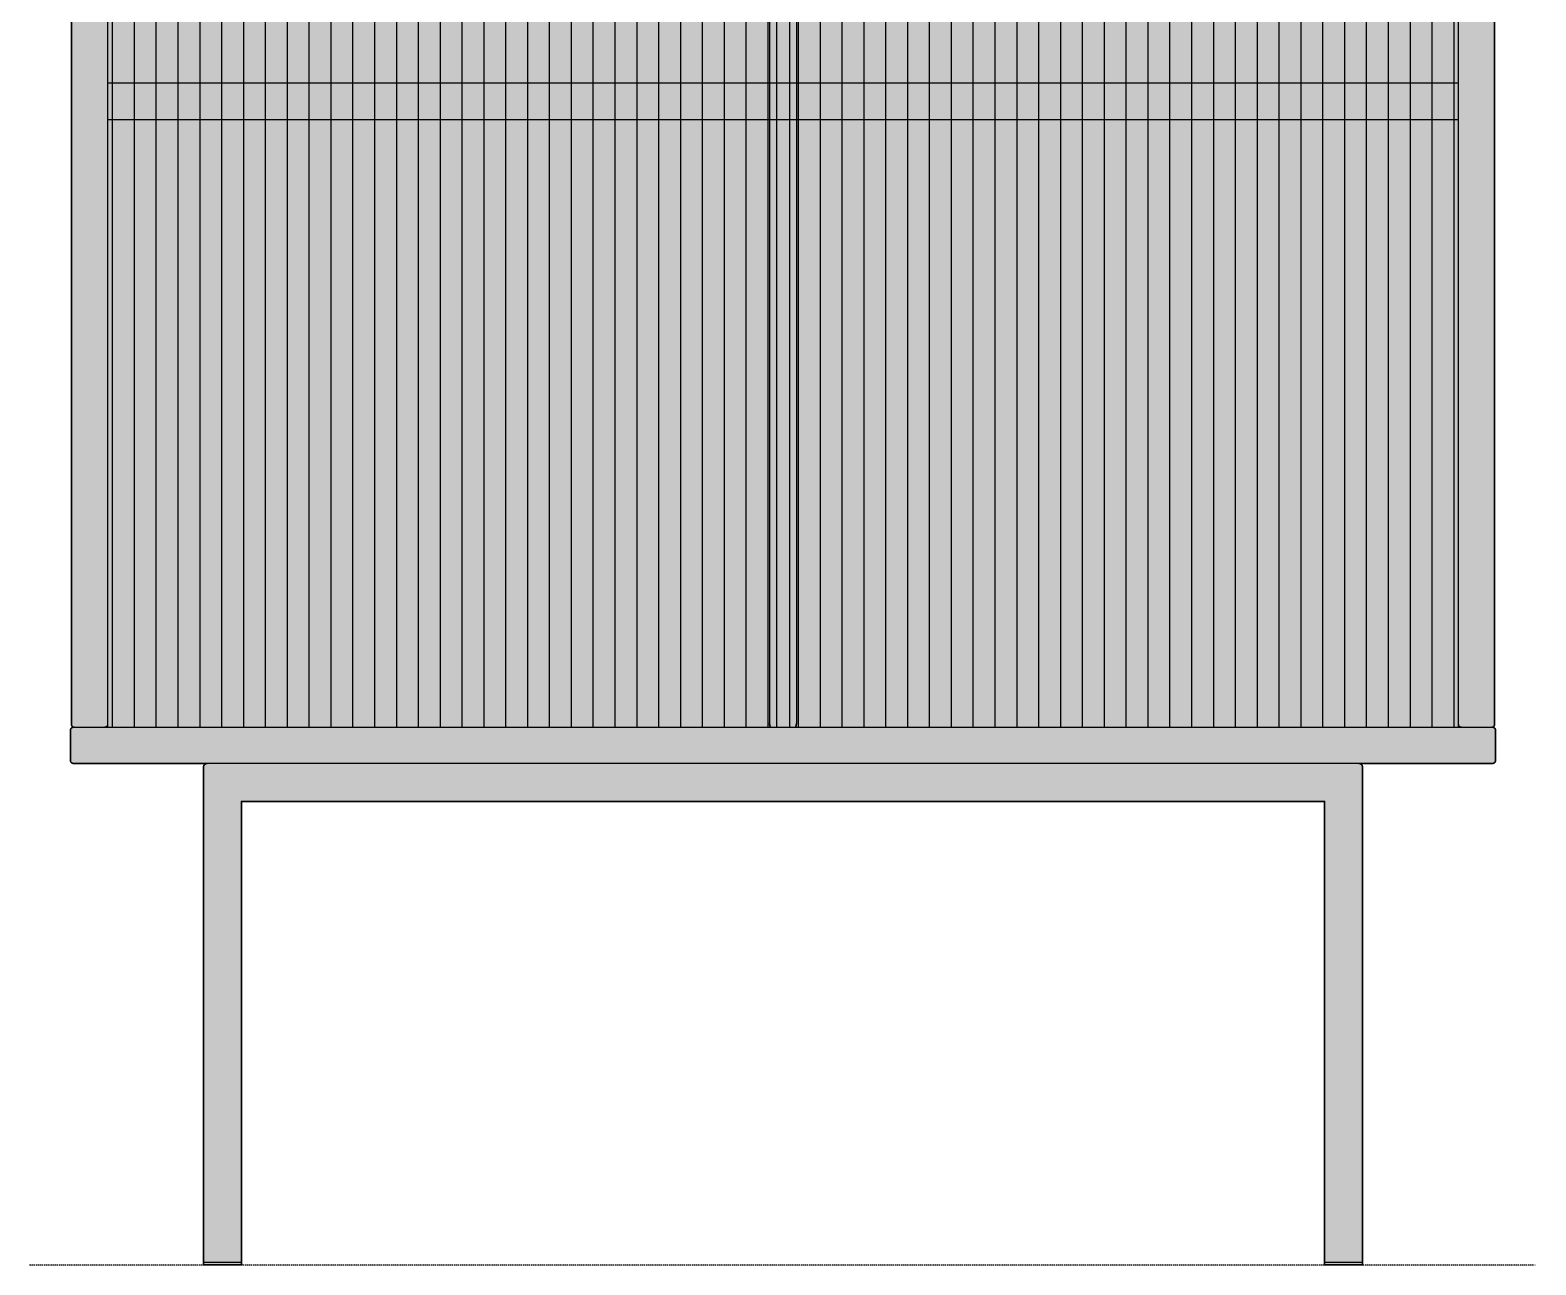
# Model space of a CAD drawing. Header units: millimetres. Extents: x 0 to 1528, y -726 to 1300.
# Drawn here: x 0 to 792, y 0 to 650 of the extents above; entities that cross this region are included whole.
import ezdxf

# ---------------------------------------------------------------- set-up
doc = ezdxf.new("R2010")
doc.units = ezdxf.units.MM
doc.linetypes.add('Dots', pattern=[1, 0, -1])
doc.layers.add('Blocks', color=7, linetype='Continuous')
doc.layers.add('Blocks$Fill', color=7, linetype='Continuous', true_color=0xffffff)
for name, color, linetype, lineweight, true_color in [('Blocks$Inner', 7, 'Continuous', 25, 0x007f00), ('Blocks$Outline', 7, 'Continuous', 35, 0xff3f3f), ('Groud', 7, 'Dots', 25, 0x243775)]:
    doc.layers.add(name, color=color, linetype=linetype, lineweight=lineweight, true_color=true_color)

# ---------------------------------------------------------------- blocks, each defined once
blk = doc.blocks.new('Colour Floor Cabinet Tall Front')
at = {"layer": 'Blocks$Fill'}
blk.add_hatch(color=256, dxfattribs=at).paths.add_polyline_path([(769.29, 1281), (769.79, 1281), (769.84, 1281), (769.89, 1281.01), (769.94, 1281.01), (769.99, 1281.02), (770.04, 1281.03), (770.09, 1281.04), (770.14, 1281.06), (770.19, 1281.07), (770.24, 1281.09), (770.29, 1281.1), (770.33, 1281.12), (770.38, 1281.15), (770.43, 1281.17), (770.47, 1281.19), (770.52, 1281.22), (770.56, 1281.25), (770.6, 1281.27), (770.64, 1281.3), (770.68, 1281.34), (770.72, 1281.37), (770.76, 1281.4), (770.8, 1281.44), (770.83, 1281.48), (770.87, 1281.51), (770.9, 1281.55), (770.93, 1281.59), (770.96, 1281.63), (770.99, 1281.68), (771.02, 1281.72), (771.04, 1281.76), (771.07, 1281.81), (771.09, 1281.86), (771.11, 1281.9), (771.13, 1281.95), (771.15, 1282), (771.17, 1282.05), (771.18, 1282.1), (771.19, 1282.14), (771.21, 1282.19), (771.22, 1282.25), (771.22, 1282.3), (771.23, 1282.35), (771.23, 1282.4), (771.24, 1282.45), (771.24, 1282.5), (771.24, 1298.55), (771.23, 1298.6), (771.23, 1298.65), (771.22, 1298.7), (771.22, 1298.75), (771.21, 1298.81), (771.19, 1298.86), (771.18, 1298.9), (771.17, 1298.95), (771.15, 1299), (771.13, 1299.05), (771.11, 1299.1), (771.09, 1299.14), (771.07, 1299.19), (771.04, 1299.24), (771.02, 1299.28), (770.99, 1299.32), (770.96, 1299.37), (770.93, 1299.41), (770.9, 1299.45), (770.87, 1299.49), (770.83, 1299.52), (770.8, 1299.56), (770.76, 1299.6), (770.72, 1299.63), (770.68, 1299.66), (770.64, 1299.7), (770.6, 1299.73), (770.56, 1299.75), (770.52, 1299.78), (770.47, 1299.81), (770.43, 1299.83), (770.38, 1299.85), (770.33, 1299.88), (770.29, 1299.9), (770.24, 1299.91), (770.19, 1299.93), (770.14, 1299.94), (770.09, 1299.96), (770.04, 1299.97), (769.99, 1299.98), (769.94, 1299.99), (769.89, 1299.99), (769.84, 1300), (769.79, 1300), (769.74, 1300), (22.69, 1300), (22.63, 1300), (22.58, 1299.99), (22.53, 1299.99), (22.48, 1299.98), (22.43, 1299.97), (22.38, 1299.96), (22.33, 1299.94), (22.28, 1299.93), (22.23, 1299.91), (22.19, 1299.9), (22.14, 1299.88), (22.09, 1299.85), (22.05, 1299.83), (22, 1299.81), (21.96, 1299.78), (21.91, 1299.75), (21.87, 1299.73), (21.83, 1299.7), (21.79, 1299.66), (21.75, 1299.63), (21.71, 1299.6), (21.68, 1299.56), (21.64, 1299.52), (21.61, 1299.49), (21.57, 1299.45), (21.54, 1299.41), (21.51, 1299.37), (21.48, 1299.32), (21.46, 1299.28), (21.43, 1299.24), (21.41, 1299.19), (21.38, 1299.14), (21.36, 1299.1), (21.34, 1299.05), (21.32, 1299), (21.31, 1298.95), (21.29, 1298.9), (21.28, 1298.86), (21.27, 1298.81), (21.26, 1298.75), (21.25, 1298.7), (21.24, 1298.65), (21.24, 1298.6), (21.24, 1298.55), (21.24, 1298.5), (21.24, 1282.45), (21.24, 1282.35), (21.25, 1282.3), (21.26, 1282.25), (21.27, 1282.19), (21.28, 1282.14), (21.29, 1282.1), (21.31, 1282.05), (21.32, 1282), (21.34, 1281.95), (21.36, 1281.9), (21.38, 1281.86), (21.41, 1281.81), (21.43, 1281.76), (21.46, 1281.72), (21.48, 1281.68), (21.51, 1281.63), (21.54, 1281.59), (21.57, 1281.55), (21.61, 1281.51), (21.64, 1281.48), (21.68, 1281.44), (21.71, 1281.4), (21.75, 1281.37), (21.79, 1281.34), (21.83, 1281.3), (21.87, 1281.27), (21.91, 1281.25), (21.96, 1281.22), (22, 1281.19), (22.05, 1281.17), (22.09, 1281.15), (22.14, 1281.12), (22.19, 1281.1), (22.23, 1281.09), (22.28, 1281.07), (22.33, 1281.06), (22.38, 1281.04), (22.43, 1281.03), (22.48, 1281.02), (22.53, 1281.01), (22.58, 1281.01), (22.63, 1281), (22.69, 1281), (22.74, 1281), (23.19, 1281), (23.08, 1280.99), (23.03, 1280.99), (22.98, 1280.98), (22.93, 1280.97), (22.88, 1280.96), (22.83, 1280.94), (22.78, 1280.93), (22.73, 1280.91), (22.69, 1280.9), (22.64, 1280.88), (22.59, 1280.85), (22.55, 1280.83), (22.5, 1280.81), (22.46, 1280.78), (22.41, 1280.75), (22.37, 1280.73), (22.33, 1280.7), (22.29, 1280.66), (22.25, 1280.63), (22.21, 1280.6), (22.18, 1280.56), (22.14, 1280.52), (22.11, 1280.49), (22.07, 1280.45), (22.04, 1280.41), (22.01, 1280.37), (21.98, 1280.32), (21.96, 1280.28), (21.93, 1280.24), (21.91, 1280.19), (21.88, 1280.14), (21.86, 1280.1), (21.84, 1280.05), (21.82, 1280), (21.81, 1279.95), (21.79, 1279.9), (21.78, 1279.86), (21.77, 1279.81), (21.76, 1279.75), (21.75, 1279.7), (21.74, 1279.65), (21.74, 1279.6), (21.74, 1279.55), (21.74, 1279.5), (21.74, 284.45), (21.74, 284.4), (21.74, 284.35), (21.75, 284.3), (21.76, 284.25), (21.77, 284.19), (21.78, 284.14), (21.79, 284.1), (21.81, 284.05), (21.82, 284), (21.84, 283.95), (21.86, 283.9), (21.88, 283.86), (21.91, 283.81), (21.93, 283.76), (21.96, 283.72), (21.98, 283.68), (22.01, 283.63), (22.04, 283.59), (22.07, 283.55), (22.11, 283.51), (22.14, 283.48), (22.18, 283.44), (22.21, 283.4), (22.25, 283.37), (22.29, 283.34), (22.33, 283.3), (22.37, 283.27), (22.41, 283.25), (22.46, 283.22), (22.5, 283.19), (22.55, 283.17), (22.59, 283.15), (22.64, 283.12), (22.69, 283.1), (22.73, 283.09), (22.78, 283.07), (22.83, 283.06), (22.88, 283.04), (22.93, 283.03), (22.98, 283.02), (23.03, 283.01), (23.08, 283.01), (23.13, 283), (23.19, 283), (22.69, 283), (22.63, 283), (22.58, 282.99), (22.53, 282.99), (22.48, 282.98), (22.43, 282.97), (22.38, 282.96), (22.33, 282.94), (22.28, 282.93), (22.23, 282.91), (22.19, 282.9), (22.14, 282.88), (22.09, 282.85), (22.05, 282.83), (22, 282.81), (21.96, 282.78), (21.91, 282.75), (21.87, 282.73), (21.83, 282.7), (21.79, 282.66), (21.75, 282.63), (21.71, 282.6), (21.68, 282.56), (21.64, 282.52), (21.61, 282.49), (21.57, 282.45), (21.54, 282.41), (21.51, 282.37), (21.48, 282.32), (21.46, 282.28), (21.43, 282.24), (21.41, 282.19), (21.38, 282.14), (21.36, 282.1), (21.34, 282.05), (21.32, 282), (21.31, 281.95), (21.29, 281.9), (21.28, 281.86), (21.27, 281.81), (21.26, 281.75), (21.25, 281.7), (21.24, 281.65), (21.24, 281.6), (21.24, 281.55), (21.24, 281.5), (21.24, 265.45), (21.24, 265.35), (21.25, 265.3), (21.26, 265.25), (21.27, 265.19), (21.28, 265.14), (21.29, 265.1), (21.31, 265.05), (21.32, 265), (21.34, 264.95), (21.36, 264.9), (21.38, 264.86), (21.41, 264.81), (21.43, 264.76), (21.46, 264.72), (21.48, 264.68), (21.51, 264.63), (21.54, 264.59), (21.57, 264.55), (21.61, 264.51), (21.64, 264.48), (21.68, 264.44), (21.71, 264.4), (21.75, 264.37), (21.79, 264.34), (21.83, 264.3), (21.87, 264.27), (21.91, 264.25), (21.96, 264.22), (22, 264.19), (22.05, 264.17), (22.09, 264.15), (22.14, 264.12), (22.19, 264.1), (22.23, 264.09), (22.28, 264.07), (22.33, 264.06), (22.38, 264.04), (22.43, 264.03), (22.48, 264.02), (22.53, 264.01), (22.58, 264.01), (22.63, 264), (22.69, 264), (22.74, 264), (93.24, 264), (93.1, 264), (93.03, 263.99), (92.96, 263.98), (92.9, 263.97), (92.83, 263.96), (92.76, 263.94), (92.7, 263.93), (92.63, 263.91), (92.57, 263.88), (92.5, 263.86), (92.44, 263.83), (92.38, 263.81), (92.32, 263.78), (92.26, 263.74), (92.2, 263.71), (92.14, 263.67), (92.08, 263.63), (92.03, 263.59), (91.97, 263.55), (91.92, 263.51), (91.87, 263.46), (91.82, 263.41), (91.78, 263.37), (91.73, 263.31), (91.69, 263.26), (91.64, 263.21), (91.6, 263.15), (91.56, 263.1), (91.53, 263.04), (91.49, 262.98), (91.46, 262.92), (91.43, 262.86), (91.4, 262.8), (91.38, 262.73), (91.35, 262.67), (91.33, 262.61), (91.31, 262.54), (91.29, 262.47), (91.28, 262.41), (91.27, 262.34), (91.26, 262.27), (91.25, 262.2), (91.24, 262.14), (91.24, 262.07), (91.24, 262), (91.24, 1.5), (91.28, 1.5), (91.28, 1.5), (91.28, 1.5), (91.27, 1.5), (91.27, 1.5), (91.27, 1.5), (91.27, 1.5), (91.27, 1.5), (91.27, 1.5), (91.26, 1.49), (91.26, 1.49), (91.26, 1.49), (91.26, 1.49), (91.26, 1.49), (91.26, 1.49), (91.26, 1.49), (91.25, 1.49), (91.25, 1.49), (91.25, 1.49), (91.25, 1.48), (91.25, 1.48), (91.25, 1.48), (91.25, 1.48), (91.25, 1.48), (91.25, 1.48), (91.24, 1.48), (91.24, 1.47), (91.24, 1.47), (91.24, 1.47), (91.24, 1.47), (91.24, 1.47), (91.24, 1.47), (91.24, 1.47), (91.24, 1.46), (91.24, 1.46), (91.24, 1.46), (91.24, 1.46), (91.24, 1.46), (91.24, 1.46), (91.24, 1.45), (91.24, 1.45), (91.24, 1.45), (91.24, 0.05), (91.24, 0.05), (91.24, 0.04), (91.24, 0.04), (91.24, 0.04), (91.24, 0.04), (91.24, 0.04), (91.24, 0.04), (91.24, 0.03), (91.24, 0.03), (91.24, 0.03), (91.24, 0.03), (91.24, 0.03), (91.24, 0.03), (91.24, 0.03), (91.24, 0.02), (91.25, 0.02), (91.25, 0.02), (91.25, 0.02), (91.25, 0.02), (91.25, 0.02), (91.25, 0.02), (91.25, 0.01), (91.25, 0.01), (91.25, 0.01), (91.26, 0.01), (91.26, 0.01), (91.26, 0.01), (91.26, 0.01), (91.26, 0.01), (91.26, 0.01), (91.26, 0.01), (91.27, 0), (91.27, 0), (91.27, 0), (91.27, 0), (91.27, 0), (91.27, 0), (91.28, 0), (91.28, 0), (91.28, 0), (91.28, 0), (91.28, 0), (91.28, 0), (91.29, 0), (91.29, 0), (111.19, 0), (111.19, 0), (111.19, 0), (111.19, 0), (111.2, 0), (111.2, 0), (111.2, 0), (111.2, 0), (111.2, 0), (111.2, 0), (111.21, 0), (111.21, 0), (111.21, 0), (111.21, 0.01), (111.21, 0.01), (111.21, 0.01), (111.21, 0.01), (111.22, 0.01), (111.22, 0.01), (111.22, 0.01), (111.22, 0.01), (111.22, 0.01), (111.22, 0.01), (111.22, 0.02), (111.22, 0.02), (111.23, 0.02), (111.23, 0.02), (111.23, 0.02), (111.23, 0.02), (111.23, 0.02), (111.23, 0.03), (111.23, 0.03), (111.23, 0.03), (111.23, 0.03), (111.23, 0.03), (111.23, 0.03), (111.23, 0.03), (111.24, 0.04), (111.24, 0.04), (111.24, 0.04), (111.24, 0.04), (111.24, 0.04), (111.24, 0.04), (111.24, 0.05), (111.24, 0.05), (111.24, 0.05), (111.24, 1.45), (111.24, 1.45), (111.24, 1.46), (111.24, 1.46), (111.24, 1.46), (111.24, 1.46), (111.24, 1.46), (111.24, 1.46), (111.23, 1.47), (111.23, 1.47), (111.23, 1.47), (111.23, 1.47), (111.23, 1.47), (111.23, 1.47), (111.23, 1.47), (111.23, 1.48), (111.23, 1.48), (111.23, 1.48), (111.23, 1.48), (111.23, 1.48), (111.22, 1.48), (111.22, 1.48), (111.22, 1.49), (111.22, 1.49), (111.22, 1.49), (111.22, 1.49), (111.22, 1.49), (111.22, 1.49), (111.21, 1.49), (111.21, 1.49), (111.21, 1.49), (111.21, 1.49), (111.21, 1.5), (111.21, 1.5), (111.21, 1.5), (111.2, 1.5), (111.2, 1.5), (111.2, 1.5), (111.2, 1.5), (111.2, 1.5), (111.2, 1.5), (111.24, 1.5), (111.24, 244), (681.24, 244), (681.24, 1.5), (681.27, 1.5), (681.27, 1.5), (681.27, 1.5), (681.27, 1.5), (681.27, 1.5), (681.27, 1.5), (681.26, 1.49), (681.26, 1.49), (681.26, 1.49), (681.26, 1.49), (681.26, 1.49), (681.26, 1.49), (681.26, 1.49), (681.25, 1.49), (681.25, 1.49), (681.25, 1.49), (681.25, 1.48), (681.25, 1.48), (681.25, 1.48), (681.25, 1.48), (681.25, 1.48), (681.25, 1.48), (681.24, 1.48), (681.24, 1.47), (681.24, 1.47), (681.24, 1.47), (681.24, 1.47), (681.24, 1.47), (681.24, 1.47), (681.24, 1.47), (681.24, 1.46), (681.24, 1.46), (681.24, 1.46), (681.24, 1.46), (681.24, 1.46), (681.24, 1.46), (681.24, 1.45), (681.24, 1.45), (681.24, 1.45), (681.24, 0.05), (681.24, 0.05), (681.24, 0.04), (681.24, 0.04), (681.24, 0.04), (681.24, 0.04), (681.24, 0.04), (681.24, 0.04), (681.24, 0.03), (681.24, 0.03), (681.24, 0.03), (681.24, 0.03), (681.24, 0.03), (681.24, 0.03), (681.24, 0.03), (681.24, 0.02), (681.25, 0.02), (681.25, 0.02), (681.25, 0.02), (681.25, 0.02), (681.25, 0.02), (681.25, 0.02), (681.25, 0.01), (681.25, 0.01), (681.25, 0.01), (681.26, 0.01), (681.26, 0.01), (681.26, 0.01), (681.26, 0.01), (681.26, 0.01), (681.26, 0.01), (681.26, 0.01), (681.27, 0), (681.27, 0), (681.27, 0), (681.27, 0), (681.27, 0), (681.27, 0), (681.28, 0), (681.28, 0), (681.28, 0), (681.28, 0), (681.28, 0), (681.28, 0), (681.29, 0), (681.29, 0), (701.19, 0), (701.19, 0), (701.19, 0), (701.19, 0), (701.2, 0), (701.2, 0), (701.2, 0), (701.2, 0), (701.2, 0), (701.2, 0), (701.21, 0), (701.21, 0), (701.21, 0), (701.21, 0.01), (701.21, 0.01), (701.21, 0.01), (701.21, 0.01), (701.22, 0.01), (701.22, 0.01), (701.22, 0.01), (701.22, 0.01), (701.22, 0.01), (701.22, 0.01), (701.22, 0.02), (701.22, 0.02), (701.23, 0.02), (701.23, 0.02), (701.23, 0.02), (701.23, 0.02), (701.23, 0.02), (701.23, 0.03), (701.23, 0.03), (701.23, 0.03), (701.23, 0.03), (701.23, 0.03), (701.23, 0.03), (701.23, 0.03), (701.24, 0.04), (701.24, 0.04), (701.24, 0.04), (701.24, 0.04), (701.24, 0.04), (701.24, 0.04), (701.24, 0.05), (701.24, 0.05), (701.24, 0.05), (701.24, 1.45), (701.24, 1.45), (701.24, 1.46), (701.24, 1.46), (701.24, 1.46), (701.24, 1.46), (701.24, 1.46), (701.24, 1.46), (701.23, 1.47), (701.23, 1.47), (701.23, 1.47), (701.23, 1.47), (701.23, 1.47), (701.23, 1.47), (701.23, 1.47), (701.23, 1.48), (701.23, 1.48), (701.23, 1.48), (701.23, 1.48), (701.23, 1.48), (701.22, 1.48), (701.22, 1.48), (701.22, 1.49), (701.22, 1.49), (701.22, 1.49), (701.22, 1.49), (701.22, 1.49), (701.22, 1.49), (701.21, 1.49), (701.21, 1.49), (701.21, 1.49), (701.21, 1.49), (701.21, 1.5), (701.21, 1.5), (701.21, 1.5), (701.2, 1.5), (701.2, 1.5), (701.2, 1.5), (701.24, 1.5), (701.24, 262), (701.24, 262.07), (701.23, 262.14), (701.23, 262.2), (701.22, 262.27), (701.21, 262.34), (701.2, 262.41), (701.18, 262.47), (701.16, 262.54), (701.14, 262.61), (701.12, 262.67), (701.1, 262.73), (701.07, 262.8), (701.04, 262.86), (701.01, 262.92), (700.98, 262.98), (700.95, 263.04), (700.91, 263.1), (700.87, 263.15), (700.83, 263.21), (700.79, 263.26), (700.74, 263.31), (700.7, 263.37), (700.65, 263.41), (700.6, 263.46), (700.55, 263.51), (700.5, 263.55), (700.45, 263.59), (700.39, 263.63), (700.33, 263.67), (700.28, 263.71), (700.22, 263.74), (700.16, 263.78), (700.1, 263.81), (700.03, 263.83), (699.97, 263.86), (699.91, 263.88), (699.84, 263.91), (699.78, 263.93), (699.71, 263.94), (699.64, 263.96), (699.58, 263.97), (699.51, 263.98), (699.44, 263.99), (699.37, 264), (699.31, 264), (699.24, 264), (769.79, 264), (769.84, 264), (769.89, 264.01), (769.94, 264.01), (769.99, 264.02), (770.04, 264.03), (770.09, 264.04), (770.14, 264.06), (770.19, 264.07), (770.24, 264.09), (770.29, 264.1), (770.33, 264.12), (770.38, 264.15), (770.43, 264.17), (770.47, 264.19), (770.52, 264.22), (770.56, 264.25), (770.6, 264.27), (770.64, 264.3), (770.68, 264.34), (770.72, 264.37), (770.76, 264.4), (770.8, 264.44), (770.83, 264.48), (770.87, 264.51), (770.9, 264.55), (770.93, 264.59), (770.96, 264.63), (770.99, 264.68), (771.02, 264.72), (771.04, 264.76), (771.07, 264.81), (771.09, 264.86), (771.11, 264.9), (771.13, 264.95), (771.15, 265), (771.17, 265.05), (771.18, 265.1), (771.19, 265.14), (771.21, 265.19), (771.22, 265.25), (771.22, 265.3), (771.23, 265.35), (771.23, 265.4), (771.24, 265.45), (771.24, 265.5), (771.24, 281.55), (771.23, 281.6), (771.23, 281.65), (771.22, 281.7), (771.22, 281.75), (771.21, 281.81), (771.19, 281.86), (771.18, 281.9), (771.17, 281.95), (771.15, 282), (771.13, 282.05), (771.11, 282.1), (771.09, 282.14), (771.07, 282.19), (771.04, 282.24), (771.02, 282.28), (770.99, 282.32), (770.96, 282.37), (770.93, 282.41), (770.9, 282.45), (770.87, 282.49), (770.83, 282.52), (770.8, 282.56), (770.76, 282.6), (770.72, 282.63), (770.68, 282.66), (770.64, 282.7), (770.6, 282.73), (770.56, 282.75), (770.52, 282.78), (770.47, 282.81), (770.43, 282.83), (770.38, 282.85), (770.33, 282.88), (770.29, 282.9), (770.24, 282.91), (770.19, 282.93), (770.14, 282.94), (770.09, 282.96), (770.04, 282.97), (769.99, 282.98), (769.94, 282.99), (769.89, 282.99), (769.84, 283), (769.79, 283), (769.74, 283), (769.29, 283), (769.39, 283.01), (769.44, 283.01), (769.49, 283.02), (769.54, 283.03), (769.59, 283.04), (769.64, 283.06), (769.69, 283.07), (769.74, 283.09), (769.79, 283.1), (769.83, 283.12), (769.88, 283.15), (769.93, 283.17), (769.97, 283.19), (770.02, 283.22), (770.06, 283.25), (770.1, 283.27), (770.14, 283.3), (770.18, 283.34), (770.22, 283.37), (770.26, 283.4), (770.3, 283.44), (770.33, 283.48), (770.37, 283.51), (770.4, 283.55), (770.43, 283.59), (770.46, 283.63), (770.49, 283.68), (770.52, 283.72), (770.54, 283.76), (770.57, 283.81), (770.59, 283.86), (770.61, 283.9), (770.63, 283.95), (770.65, 284), (770.67, 284.05), (770.68, 284.1), (770.69, 284.14), (770.71, 284.19), (770.72, 284.25), (770.72, 284.3), (770.73, 284.35), (770.73, 284.4), (770.74, 284.45), (770.74, 284.5), (770.74, 1279.55), (770.73, 1279.6), (770.73, 1279.65), (770.72, 1279.7), (770.72, 1279.75), (770.71, 1279.81), (770.69, 1279.86), (770.68, 1279.9), (770.67, 1279.95), (770.65, 1280), (770.63, 1280.05), (770.61, 1280.1), (770.59, 1280.14), (770.57, 1280.19), (770.54, 1280.24), (770.52, 1280.28), (770.49, 1280.32), (770.46, 1280.37), (770.43, 1280.41), (770.4, 1280.45), (770.37, 1280.49), (770.33, 1280.52), (770.3, 1280.56), (770.26, 1280.6), (770.22, 1280.63), (770.18, 1280.66), (770.14, 1280.7), (770.1, 1280.73), (770.06, 1280.75), (770.02, 1280.78), (769.97, 1280.81), (769.93, 1280.83), (769.88, 1280.85), (769.83, 1280.88), (769.79, 1280.9), (769.74, 1280.91), (769.69, 1280.93), (769.64, 1280.94), (769.59, 1280.96), (769.54, 1280.97), (769.49, 1280.98), (769.44, 1280.99), (769.39, 1280.99), (769.34, 1281)], flags=0)
at = {"layer": 'Blocks$Inner'}
for p, q in [((40.74, 1281), (40.74, 283)), ((43.24, 1281), (43.24, 283)), ((54.74, 1281), (54.74, 283)), ((66.24, 1281), (66.24, 283)), ((77.74, 1281), (77.74, 283)), ((89.24, 1281), (89.24, 283)), ((100.74, 1281), (100.74, 283)), ((112.24, 1281), (112.24, 283)), ((123.74, 1281), (123.74, 283)), ((135.24, 1281), (135.24, 283)), ((146.74, 1281), (146.74, 283)), ((158.24, 1281), (158.24, 283)), ((169.74, 1281), (169.74, 283)), ((181.24, 1281), (181.24, 283)), ((192.74, 1281), (192.74, 283)), ((204.24, 1281), (204.24, 283)), ((215.74, 1281), (215.74, 283)), ((227.24, 1281), (227.24, 283)), ((238.74, 1281), (238.74, 283)), ((250.24, 1281), (250.24, 283)), ((261.74, 1281), (261.74, 283)), ((273.24, 1281), (273.24, 283)), ((284.74, 1281), (284.74, 283)), ((296.24, 1281), (296.24, 283)), ((307.74, 1281), (307.74, 283)), ((319.24, 1281), (319.24, 283)), ((330.74, 1281), (330.74, 283)), ((342.24, 1281), (342.24, 283)), ((353.74, 1281), (353.74, 283)), ((365.24, 1281), (365.24, 283)), ((376.74, 1281), (376.74, 283)), ((388.24, 1281), (388.24, 283)), ((392.73, 1281), (392.73, 283)), ((399.74, 1281), (399.74, 283)), ((404.23, 1281), (404.23, 283)), ((415.73, 1281), (415.73, 283)), ((427.23, 1281), (427.23, 283)), ((438.73, 1281), (438.73, 283)), ((450.23, 1281), (450.23, 283)), ((461.73, 1281), (461.73, 283)), ((473.23, 1281), (473.23, 283)), ((484.73, 1281), (484.73, 283)), ((496.23, 1281), (496.23, 283)), ((507.73, 1281), (507.73, 283)), ((519.23, 1281), (519.23, 283)), ((530.73, 1281), (530.73, 283)), ((542.23, 1281), (542.23, 283)), ((553.73, 1281), (553.73, 283)), ((565.23, 1281), (565.23, 283)), ((576.73, 1281), (576.73, 283)), ((588.23, 1281), (588.23, 283)), ((599.73, 1281), (599.73, 283)), ((611.23, 1281), (611.23, 283)), ((622.73, 1281), (622.73, 283)), ((634.23, 1281), (634.23, 283)), ((645.73, 1281), (645.73, 283)), ((657.23, 1281), (657.23, 283)), ((668.73, 1281), (668.73, 283)), ((680.23, 1281), (680.23, 283)), ((691.73, 1281), (691.73, 283)), ((703.23, 1281), (703.23, 283)), ((714.73, 1281), (714.73, 283)), ((726.23, 1281), (726.23, 283)), ((737.73, 1281), (737.73, 283)), ((749.23, 1281), (749.23, 283)), ((111.24, 1.45), (111.24, 0.05))]:
    blk.add_line(p, q, dxfattribs=at)
for points in [[(23.24, 283), (23.19, 283), (23.13, 283), (23.08, 283.01), (23.03, 283.01), (22.98, 283.02), (22.93, 283.03), (22.88, 283.04), (22.83, 283.06), (22.78, 283.07), (22.73, 283.09), (22.69, 283.1), (22.64, 283.12), (22.59, 283.15), (22.55, 283.17), (22.5, 283.19), (22.46, 283.22), (22.41, 283.25), (22.37, 283.27), (22.33, 283.3), (22.29, 283.34), (22.25, 283.37), (22.21, 283.4), (22.18, 283.44), (22.14, 283.48), (22.11, 283.51), (22.07, 283.55), (22.04, 283.59), (22.01, 283.63), (21.98, 283.68), (21.96, 283.72), (21.93, 283.76), (21.91, 283.81), (21.88, 283.86), (21.86, 283.9), (21.84, 283.95), (21.82, 284), (21.81, 284.05), (21.79, 284.1), (21.78, 284.14), (21.77, 284.19), (21.76, 284.25), (21.75, 284.3), (21.74, 284.35), (21.74, 284.4), (21.74, 284.45), (21.74, 284.5), (21.74, 1279.5)], [(40.74, 1279.5), (40.74, 284.5), (40.74, 284.45), (40.73, 284.4), (40.73, 284.35), (40.72, 284.3), (40.72, 284.25), (40.71, 284.19), (40.69, 284.14), (40.68, 284.1), (40.67, 284.05), (40.65, 284), (40.63, 283.95), (40.61, 283.9), (40.59, 283.86), (40.57, 283.81), (40.54, 283.76), (40.52, 283.72), (40.49, 283.68), (40.46, 283.63), (40.43, 283.59), (40.4, 283.55), (40.37, 283.51), (40.33, 283.48), (40.3, 283.44), (40.26, 283.4), (40.22, 283.37), (40.18, 283.34), (40.14, 283.3), (40.1, 283.27), (40.06, 283.25), (40.02, 283.22), (39.97, 283.19), (39.93, 283.17), (39.88, 283.15), (39.83, 283.12), (39.79, 283.1), (39.74, 283.09), (39.69, 283.07), (39.64, 283.06), (39.59, 283.04), (39.54, 283.03), (39.49, 283.02), (39.44, 283.01), (39.39, 283.01), (39.34, 283), (39.29, 283), (39.24, 283)], [(389.14, 1279), (389.14, 285)], [(403.34, 1279), (403.34, 285)], [(751.74, 284.5), (751.74, 283), (751.74, 1281)], [(753.24, 283), (753.19, 283), (753.13, 283), (753.08, 283.01), (753.03, 283.01), (752.98, 283.02), (752.93, 283.03), (752.88, 283.04), (752.83, 283.06), (752.78, 283.07), (752.73, 283.09), (752.69, 283.1), (752.64, 283.12), (752.59, 283.15), (752.55, 283.17), (752.5, 283.19), (752.46, 283.22), (752.41, 283.25), (752.37, 283.27), (752.33, 283.3), (752.29, 283.34), (752.25, 283.37), (752.21, 283.4), (752.18, 283.44), (752.14, 283.48), (752.11, 283.51), (752.07, 283.55), (752.04, 283.59), (752.01, 283.63), (751.98, 283.68), (751.96, 283.72), (751.93, 283.76), (751.91, 283.81), (751.88, 283.86), (751.86, 283.9), (751.84, 283.95), (751.82, 284), (751.81, 284.05), (751.79, 284.1), (751.78, 284.14), (751.77, 284.19), (751.76, 284.25), (751.75, 284.3), (751.74, 284.35), (751.74, 284.4), (751.74, 284.45), (751.74, 284.5), (751.74, 1279.5)], [(770.74, 1279.5), (770.74, 284.5), (770.74, 284.45), (770.73, 284.4), (770.73, 284.35), (770.72, 284.3), (770.72, 284.25), (770.71, 284.19), (770.69, 284.14), (770.68, 284.1), (770.67, 284.05), (770.65, 284), (770.63, 283.95), (770.61, 283.9), (770.59, 283.86), (770.57, 283.81), (770.54, 283.76), (770.52, 283.72), (770.49, 283.68), (770.46, 283.63), (770.43, 283.59), (770.4, 283.55), (770.37, 283.51), (770.33, 283.48), (770.3, 283.44), (770.26, 283.4), (770.22, 283.37), (770.18, 283.34), (770.14, 283.3), (770.1, 283.27), (770.06, 283.25), (770.02, 283.22), (769.97, 283.19), (769.93, 283.17), (769.88, 283.15), (769.83, 283.12), (769.79, 283.1), (769.74, 283.09), (769.69, 283.07), (769.64, 283.06), (769.59, 283.04), (769.54, 283.03), (769.49, 283.02), (769.44, 283.01), (769.39, 283.01), (769.34, 283), (769.29, 283), (769.24, 283)], [(93.24, 264), (93.17, 264), (93.1, 264), (93.03, 263.99), (92.96, 263.98), (92.9, 263.97), (92.83, 263.96), (92.76, 263.94), (92.7, 263.93), (92.63, 263.91), (92.57, 263.88), (92.5, 263.86), (92.44, 263.83), (92.38, 263.81), (92.32, 263.78), (92.26, 263.74), (92.2, 263.71), (92.14, 263.67), (92.08, 263.63), (92.03, 263.59), (91.97, 263.55), (91.92, 263.51), (91.87, 263.46), (91.82, 263.41), (91.78, 263.37), (91.73, 263.31), (91.69, 263.26), (91.64, 263.21), (91.6, 263.15), (91.56, 263.1), (91.53, 263.04), (91.49, 262.98), (91.46, 262.92), (91.43, 262.86), (91.4, 262.8), (91.38, 262.73), (91.35, 262.67), (91.33, 262.61), (91.31, 262.54), (91.29, 262.47), (91.28, 262.41), (91.27, 262.34), (91.26, 262.27), (91.25, 262.2), (91.24, 262.14), (91.24, 262.07), (91.24, 262), (91.24, 1.5), (93.24, 1.5), (109.24, 1.5), (111.24, 1.5), (111.24, 244), (681.24, 244), (681.24, 1.5), (683.24, 1.5), (699.24, 1.5), (701.24, 1.5), (701.24, 262), (701.24, 262.07), (701.23, 262.14), (701.23, 262.2), (701.22, 262.27), (701.21, 262.34), (701.2, 262.41), (701.18, 262.47), (701.16, 262.54), (701.14, 262.61), (701.12, 262.67), (701.1, 262.73), (701.07, 262.8), (701.04, 262.86), (701.01, 262.92), (700.98, 262.98), (700.95, 263.04), (700.91, 263.1), (700.87, 263.15), (700.83, 263.21), (700.79, 263.26), (700.74, 263.31), (700.7, 263.37), (700.65, 263.41), (700.6, 263.46), (700.55, 263.51), (700.5, 263.55), (700.45, 263.59), (700.39, 263.63), (700.33, 263.67), (700.28, 263.71), (700.22, 263.74), (700.16, 263.78), (700.1, 263.81), (700.03, 263.83), (699.97, 263.86), (699.91, 263.88), (699.84, 263.91), (699.78, 263.93), (699.71, 263.94), (699.64, 263.96), (699.58, 263.97), (699.51, 263.98), (699.44, 263.99), (699.37, 264), (699.31, 264), (699.24, 264)], [(91.29, 1.5), (91.29, 1.5), (91.28, 1.5), (91.28, 1.5), (91.28, 1.5), (91.28, 1.5), (91.28, 1.5), (91.28, 1.5), (91.27, 1.5), (91.27, 1.5), (91.27, 1.5), (91.27, 1.5), (91.27, 1.5), (91.27, 1.5), (91.26, 1.49), (91.26, 1.49), (91.26, 1.49), (91.26, 1.49), (91.26, 1.49), (91.26, 1.49), (91.26, 1.49), (91.25, 1.49), (91.25, 1.49), (91.25, 1.49), (91.25, 1.48), (91.25, 1.48), (91.25, 1.48), (91.25, 1.48), (91.25, 1.48), (91.25, 1.48), (91.24, 1.48), (91.24, 1.47), (91.24, 1.47), (91.24, 1.47), (91.24, 1.47), (91.24, 1.47), (91.24, 1.47), (91.24, 1.47), (91.24, 1.46), (91.24, 1.46), (91.24, 1.46), (91.24, 1.46), (91.24, 1.46), (91.24, 1.46), (91.24, 1.45), (91.24, 1.45), (91.24, 1.45), (91.24, 0.05), (91.24, 0.05), (91.24, 0.05), (91.24, 0.04), (91.24, 0.04), (91.24, 0.04), (91.24, 0.04), (91.24, 0.04), (91.24, 0.04), (91.24, 0.03), (91.24, 0.03), (91.24, 0.03), (91.24, 0.03), (91.24, 0.03), (91.24, 0.03), (91.24, 0.03), (91.24, 0.02), (91.25, 0.02), (91.25, 0.02), (91.25, 0.02), (91.25, 0.02), (91.25, 0.02), (91.25, 0.02), (91.25, 0.01), (91.25, 0.01), (91.25, 0.01), (91.26, 0.01), (91.26, 0.01), (91.26, 0.01), (91.26, 0.01), (91.26, 0.01), (91.26, 0.01), (91.26, 0.01), (91.27, 0), (91.27, 0), (91.27, 0), (91.27, 0), (91.27, 0), (91.27, 0), (91.28, 0), (91.28, 0), (91.28, 0), (91.28, 0), (91.28, 0), (91.28, 0), (91.29, 0), (91.29, 0), (93.24, 0), (109.24, 0), (111.19, 0), (111.19, 0), (111.19, 0), (111.19, 0), (111.19, 0), (111.2, 0), (111.2, 0), (111.2, 0), (111.2, 0), (111.2, 0), (111.2, 0), (111.21, 0), (111.21, 0), (111.21, 0), (111.21, 0.01), (111.21, 0.01), (111.21, 0.01), (111.21, 0.01), (111.22, 0.01), (111.22, 0.01), (111.22, 0.01), (111.22, 0.01), (111.22, 0.01), (111.22, 0.01), (111.22, 0.02), (111.22, 0.02), (111.23, 0.02), (111.23, 0.02), (111.23, 0.02), (111.23, 0.02), (111.23, 0.02), (111.23, 0.03), (111.23, 0.03), (111.23, 0.03), (111.23, 0.03), (111.23, 0.03), (111.23, 0.03), (111.23, 0.03), (111.24, 0.04), (111.24, 0.04), (111.24, 0.04), (111.24, 0.04), (111.24, 0.04), (111.24, 0.04), (111.24, 0.05), (111.24, 0.05), (111.24, 0.05), (111.24, 1.45), (111.24, 1.45), (111.24, 1.45), (111.24, 1.46), (111.24, 1.46), (111.24, 1.46), (111.24, 1.46), (111.24, 1.46), (111.24, 1.46), (111.23, 1.47), (111.23, 1.47), (111.23, 1.47), (111.23, 1.47), (111.23, 1.47), (111.23, 1.47), (111.23, 1.47), (111.23, 1.48), (111.23, 1.48), (111.23, 1.48), (111.23, 1.48), (111.23, 1.48), (111.22, 1.48), (111.22, 1.48), (111.22, 1.49), (111.22, 1.49), (111.22, 1.49), (111.22, 1.49), (111.22, 1.49), (111.22, 1.49), (111.21, 1.49), (111.21, 1.49), (111.21, 1.49), (111.21, 1.49), (111.21, 1.5), (111.21, 1.5), (111.21, 1.5), (111.2, 1.5), (111.2, 1.5), (111.2, 1.5), (111.2, 1.5), (111.2, 1.5), (111.2, 1.5), (111.19, 1.5), (111.19, 1.5), (111.19, 1.5), (111.19, 1.5), (111.19, 1.5)], [(681.29, 1.5), (681.29, 1.5), (681.28, 1.5), (681.28, 1.5), (681.28, 1.5), (681.28, 1.5), (681.28, 1.5), (681.28, 1.5), (681.27, 1.5), (681.27, 1.5), (681.27, 1.5), (681.27, 1.5), (681.27, 1.5), (681.27, 1.5), (681.26, 1.49), (681.26, 1.49), (681.26, 1.49), (681.26, 1.49), (681.26, 1.49), (681.26, 1.49), (681.26, 1.49), (681.25, 1.49), (681.25, 1.49), (681.25, 1.49), (681.25, 1.48), (681.25, 1.48), (681.25, 1.48), (681.25, 1.48), (681.25, 1.48), (681.25, 1.48), (681.24, 1.48), (681.24, 1.47), (681.24, 1.47), (681.24, 1.47), (681.24, 1.47), (681.24, 1.47), (681.24, 1.47), (681.24, 1.47), (681.24, 1.46), (681.24, 1.46), (681.24, 1.46), (681.24, 1.46), (681.24, 1.46), (681.24, 1.46), (681.24, 1.45), (681.24, 1.45), (681.24, 1.45), (681.24, 0.05)], [(681.24, 1.45), (681.24, 0.05), (681.24, 0.05), (681.24, 0.05), (681.24, 0.04), (681.24, 0.04), (681.24, 0.04), (681.24, 0.04), (681.24, 0.04), (681.24, 0.04), (681.24, 0.03), (681.24, 0.03), (681.24, 0.03), (681.24, 0.03), (681.24, 0.03), (681.24, 0.03), (681.24, 0.03), (681.24, 0.02), (681.25, 0.02), (681.25, 0.02), (681.25, 0.02), (681.25, 0.02), (681.25, 0.02), (681.25, 0.02), (681.25, 0.01), (681.25, 0.01), (681.25, 0.01), (681.26, 0.01), (681.26, 0.01), (681.26, 0.01), (681.26, 0.01), (681.26, 0.01), (681.26, 0.01), (681.26, 0.01), (681.27, 0), (681.27, 0), (681.27, 0), (681.27, 0), (681.27, 0), (681.27, 0), (681.28, 0), (681.28, 0), (681.28, 0), (681.28, 0), (681.28, 0), (681.28, 0), (681.29, 0), (681.29, 0), (683.24, 0), (699.24, 0), (701.19, 0), (701.19, 0), (701.19, 0), (701.19, 0), (701.19, 0), (701.2, 0), (701.2, 0), (701.2, 0), (701.2, 0), (701.2, 0), (701.2, 0), (701.21, 0), (701.21, 0), (701.21, 0), (701.21, 0.01), (701.21, 0.01), (701.21, 0.01), (701.21, 0.01), (701.22, 0.01), (701.22, 0.01), (701.22, 0.01), (701.22, 0.01), (701.22, 0.01), (701.22, 0.01), (701.22, 0.02), (701.22, 0.02), (701.23, 0.02), (701.23, 0.02), (701.23, 0.02), (701.23, 0.02), (701.23, 0.02), (701.23, 0.03), (701.23, 0.03), (701.23, 0.03), (701.23, 0.03), (701.23, 0.03), (701.23, 0.03), (701.23, 0.03), (701.24, 0.04), (701.24, 0.04), (701.24, 0.04), (701.24, 0.04), (701.24, 0.04), (701.24, 0.04), (701.24, 0.05), (701.24, 0.05), (701.24, 0.05), (701.24, 1.45)], [(701.19, 1.5), (701.19, 1.5), (701.19, 1.5), (701.19, 1.5), (701.19, 1.5), (701.2, 1.5), (701.2, 1.5), (701.2, 1.5), (701.2, 1.5), (701.2, 1.5), (701.2, 1.5), (701.21, 1.5), (701.21, 1.5), (701.21, 1.5), (701.21, 1.49), (701.21, 1.49), (701.21, 1.49), (701.21, 1.49), (701.22, 1.49), (701.22, 1.49), (701.22, 1.49), (701.22, 1.49), (701.22, 1.49), (701.22, 1.49), (701.22, 1.48), (701.22, 1.48), (701.23, 1.48), (701.23, 1.48), (701.23, 1.48), (701.23, 1.48), (701.23, 1.48), (701.23, 1.47), (701.23, 1.47), (701.23, 1.47), (701.23, 1.47), (701.23, 1.47), (701.23, 1.47), (701.23, 1.47), (701.24, 1.46), (701.24, 1.46), (701.24, 1.46), (701.24, 1.46), (701.24, 1.46), (701.24, 1.46), (701.24, 1.45), (701.24, 1.45), (701.24, 1.45), (701.24, 0.05)]]:
    blk.add_lwpolyline(points, dxfattribs=at)
for points in [[(40.74, 622), (40.74, 603), (751.74, 603), (751.74, 622)], [(21.24, 265.45), (21.24, 265.5), (21.24, 281.5), (21.24, 281.55), (21.24, 281.6), (21.24, 281.65), (21.25, 281.7), (21.26, 281.75), (21.27, 281.81), (21.28, 281.86), (21.29, 281.9), (21.31, 281.95), (21.32, 282), (21.34, 282.05), (21.36, 282.1), (21.38, 282.14), (21.41, 282.19), (21.43, 282.24), (21.46, 282.28), (21.48, 282.32), (21.51, 282.37), (21.54, 282.41), (21.57, 282.45), (21.61, 282.49), (21.64, 282.52), (21.68, 282.56), (21.71, 282.6), (21.75, 282.63), (21.79, 282.66), (21.83, 282.7), (21.87, 282.73), (21.91, 282.75), (21.96, 282.78), (22, 282.81), (22.05, 282.83), (22.09, 282.85), (22.14, 282.88), (22.19, 282.9), (22.23, 282.91), (22.28, 282.93), (22.33, 282.94), (22.38, 282.96), (22.43, 282.97), (22.48, 282.98), (22.53, 282.99), (22.58, 282.99), (22.63, 283), (22.69, 283), (22.74, 283), (769.74, 283), (769.79, 283), (769.84, 283), (769.89, 282.99), (769.94, 282.99), (769.99, 282.98), (770.04, 282.97), (770.09, 282.96), (770.14, 282.94), (770.19, 282.93), (770.24, 282.91), (770.29, 282.9), (770.33, 282.88), (770.38, 282.85), (770.43, 282.83), (770.47, 282.81), (770.52, 282.78), (770.56, 282.75), (770.6, 282.73), (770.64, 282.7), (770.68, 282.66), (770.72, 282.63), (770.76, 282.6), (770.8, 282.56), (770.83, 282.52), (770.87, 282.49), (770.9, 282.45), (770.93, 282.41), (770.96, 282.37), (770.99, 282.32), (771.02, 282.28), (771.04, 282.24), (771.07, 282.19), (771.09, 282.14), (771.11, 282.1), (771.13, 282.05), (771.15, 282), (771.17, 281.95), (771.18, 281.9), (771.19, 281.86), (771.21, 281.81), (771.22, 281.75), (771.22, 281.7), (771.23, 281.65), (771.23, 281.6), (771.24, 281.55), (771.24, 281.5), (771.24, 265.5), (771.24, 265.45), (771.23, 265.4), (771.23, 265.35), (771.22, 265.3), (771.22, 265.25), (771.21, 265.19), (771.19, 265.14), (771.18, 265.1), (771.17, 265.05), (771.15, 265), (771.13, 264.95), (771.11, 264.9), (771.09, 264.86), (771.07, 264.81), (771.04, 264.76), (771.02, 264.72), (770.99, 264.68), (770.96, 264.63), (770.93, 264.59), (770.9, 264.55), (770.87, 264.51), (770.83, 264.48), (770.8, 264.44), (770.76, 264.4), (770.72, 264.37), (770.68, 264.34), (770.64, 264.3), (770.6, 264.27), (770.56, 264.25), (770.52, 264.22), (770.47, 264.19), (770.43, 264.17), (770.38, 264.15), (770.33, 264.12), (770.29, 264.1), (770.24, 264.09), (770.19, 264.07), (770.14, 264.06), (770.09, 264.04), (770.04, 264.03), (769.99, 264.02), (769.94, 264.01), (769.89, 264.01), (769.84, 264), (769.79, 264), (769.74, 264), (22.74, 264), (22.69, 264), (22.63, 264), (22.58, 264.01), (22.53, 264.01), (22.48, 264.02), (22.43, 264.03), (22.38, 264.04), (22.33, 264.06), (22.28, 264.07), (22.23, 264.09), (22.19, 264.1), (22.14, 264.12), (22.09, 264.15), (22.05, 264.17), (22, 264.19), (21.96, 264.22), (21.91, 264.25), (21.87, 264.27), (21.83, 264.3), (21.79, 264.34), (21.75, 264.37), (21.71, 264.4), (21.68, 264.44), (21.64, 264.48), (21.61, 264.51), (21.57, 264.55), (21.54, 264.59), (21.51, 264.63), (21.48, 264.68), (21.46, 264.72), (21.43, 264.76), (21.41, 264.81), (21.38, 264.86), (21.36, 264.9), (21.34, 264.95), (21.32, 265), (21.31, 265.05), (21.29, 265.1), (21.28, 265.14), (21.27, 265.19), (21.26, 265.25), (21.25, 265.3), (21.24, 265.35), (21.24, 265.4)], [(389.49, 283.16), (389.56, 283), (389.49, 283.16), (389.22, 284.09), (389.14, 285), (389.22, 284.09)], [(402.99, 283.16), (402.92, 283), (402.99, 283.16), (403.25, 284.09), (403.34, 285), (403.25, 284.09)]]:
    blk.add_lwpolyline(points, close=True, dxfattribs=at)
at = {"layer": 'Blocks$Outline'}
for points in [[(21.74, 1279.5), (21.74, 284.5), (21.74, 284.45), (21.74, 284.4), (21.74, 284.35), (21.75, 284.3), (21.76, 284.25), (21.77, 284.19), (21.78, 284.14), (21.79, 284.1), (21.81, 284.05), (21.82, 284), (21.84, 283.95), (21.86, 283.9), (21.88, 283.86), (21.91, 283.81), (21.93, 283.76), (21.96, 283.72), (21.98, 283.68), (22.01, 283.63), (22.04, 283.59), (22.07, 283.55), (22.11, 283.51), (22.14, 283.48), (22.18, 283.44), (22.21, 283.4), (22.25, 283.37), (22.29, 283.34), (22.33, 283.3), (22.37, 283.27), (22.41, 283.25), (22.46, 283.22), (22.5, 283.19), (22.55, 283.17), (22.59, 283.15), (22.64, 283.12), (22.69, 283.1), (22.73, 283.09), (22.78, 283.07), (22.83, 283.06), (22.88, 283.04), (22.93, 283.03), (22.98, 283.02), (23.03, 283.01), (23.08, 283.01), (23.13, 283), (23.19, 283)], [(769.29, 283), (769.34, 283), (769.39, 283.01), (769.44, 283.01), (769.49, 283.02), (769.54, 283.03), (769.59, 283.04), (769.64, 283.06), (769.69, 283.07), (769.74, 283.09), (769.79, 283.1), (769.83, 283.12), (769.88, 283.15), (769.93, 283.17), (769.97, 283.19), (770.02, 283.22), (770.06, 283.25), (770.1, 283.27), (770.14, 283.3), (770.18, 283.34), (770.22, 283.37), (770.26, 283.4), (770.3, 283.44), (770.33, 283.48), (770.37, 283.51), (770.4, 283.55), (770.43, 283.59), (770.46, 283.63), (770.49, 283.68), (770.52, 283.72), (770.54, 283.76), (770.57, 283.81), (770.59, 283.86), (770.61, 283.9), (770.63, 283.95), (770.65, 284), (770.67, 284.05), (770.68, 284.1), (770.69, 284.14), (770.71, 284.19), (770.72, 284.25), (770.72, 284.3), (770.73, 284.35), (770.73, 284.4), (770.74, 284.45), (770.74, 284.5), (770.74, 1279.5)], [(23.19, 283), (22.74, 283), (22.69, 283), (22.63, 283), (22.58, 282.99), (22.53, 282.99), (22.48, 282.98), (22.43, 282.97), (22.38, 282.96), (22.33, 282.94), (22.28, 282.93), (22.23, 282.91), (22.19, 282.9), (22.14, 282.88), (22.09, 282.85), (22.05, 282.83), (22, 282.81), (21.96, 282.78), (21.91, 282.75), (21.87, 282.73), (21.83, 282.7), (21.79, 282.66), (21.75, 282.63), (21.71, 282.6), (21.68, 282.56), (21.64, 282.52), (21.61, 282.49), (21.57, 282.45), (21.54, 282.41), (21.51, 282.37), (21.48, 282.32), (21.46, 282.28), (21.43, 282.24), (21.41, 282.19), (21.38, 282.14), (21.36, 282.1), (21.34, 282.05), (21.32, 282), (21.31, 281.95), (21.29, 281.9), (21.28, 281.86), (21.27, 281.81), (21.26, 281.75), (21.25, 281.7), (21.24, 281.65), (21.24, 281.6), (21.24, 281.55), (21.24, 281.5), (21.24, 265.5), (21.24, 265.45)], [(699.24, 264), (769.74, 264), (769.79, 264), (769.84, 264), (769.89, 264.01), (769.94, 264.01), (769.99, 264.02), (770.04, 264.03), (770.09, 264.04), (770.14, 264.06), (770.19, 264.07), (770.24, 264.09), (770.29, 264.1), (770.33, 264.12), (770.38, 264.15), (770.43, 264.17), (770.47, 264.19), (770.52, 264.22), (770.56, 264.25), (770.6, 264.27), (770.64, 264.3), (770.68, 264.34), (770.72, 264.37), (770.76, 264.4), (770.8, 264.44), (770.83, 264.48), (770.87, 264.51), (770.9, 264.55), (770.93, 264.59), (770.96, 264.63), (770.99, 264.68), (771.02, 264.72), (771.04, 264.76), (771.07, 264.81), (771.09, 264.86), (771.11, 264.9), (771.13, 264.95), (771.15, 265), (771.17, 265.05), (771.18, 265.1), (771.19, 265.14), (771.21, 265.19), (771.22, 265.25), (771.22, 265.3), (771.23, 265.35), (771.23, 265.4), (771.24, 265.45), (771.24, 265.5), (771.24, 281.5), (771.24, 281.55), (771.23, 281.6), (771.23, 281.65), (771.22, 281.7), (771.22, 281.75), (771.21, 281.81), (771.19, 281.86), (771.18, 281.9), (771.17, 281.95), (771.15, 282), (771.13, 282.05), (771.11, 282.1), (771.09, 282.14), (771.07, 282.19), (771.04, 282.24), (771.02, 282.28), (770.99, 282.32), (770.96, 282.37), (770.93, 282.41), (770.9, 282.45), (770.87, 282.49), (770.83, 282.52), (770.8, 282.56), (770.76, 282.6), (770.72, 282.63), (770.68, 282.66), (770.64, 282.7), (770.6, 282.73), (770.56, 282.75), (770.52, 282.78), (770.47, 282.81), (770.43, 282.83), (770.38, 282.85), (770.33, 282.88), (770.29, 282.9), (770.24, 282.91), (770.19, 282.93), (770.14, 282.94), (770.09, 282.96), (770.04, 282.97), (769.99, 282.98), (769.94, 282.99), (769.89, 282.99), (769.84, 283), (769.79, 283), (769.74, 283), (769.29, 283)], [(21.24, 265.45), (21.24, 265.4), (21.24, 265.35), (21.25, 265.3), (21.26, 265.25), (21.27, 265.19), (21.28, 265.14), (21.29, 265.1), (21.31, 265.05), (21.32, 265), (21.34, 264.95), (21.36, 264.9), (21.38, 264.86), (21.41, 264.81), (21.43, 264.76), (21.46, 264.72), (21.48, 264.68), (21.51, 264.63), (21.54, 264.59), (21.57, 264.55), (21.61, 264.51), (21.64, 264.48), (21.68, 264.44), (21.71, 264.4), (21.75, 264.37), (21.79, 264.34), (21.83, 264.3), (21.87, 264.27), (21.91, 264.25), (21.96, 264.22), (22, 264.19), (22.05, 264.17), (22.09, 264.15), (22.14, 264.12), (22.19, 264.1), (22.23, 264.09), (22.28, 264.07), (22.33, 264.06), (22.38, 264.04), (22.43, 264.03), (22.48, 264.02), (22.53, 264.01), (22.58, 264.01), (22.63, 264), (22.69, 264), (22.74, 264), (93.24, 264)], [(93.24, 264), (93.17, 264), (93.1, 264), (93.03, 263.99), (92.96, 263.98), (92.9, 263.97), (92.83, 263.96), (92.76, 263.94), (92.7, 263.93), (92.63, 263.91), (92.57, 263.88), (92.5, 263.86), (92.44, 263.83), (92.38, 263.81), (92.32, 263.78), (92.26, 263.74), (92.2, 263.71), (92.14, 263.67), (92.08, 263.63), (92.03, 263.59), (91.97, 263.55), (91.92, 263.51), (91.87, 263.46), (91.82, 263.41), (91.78, 263.37), (91.73, 263.31), (91.69, 263.26), (91.64, 263.21), (91.6, 263.15), (91.56, 263.1), (91.53, 263.04), (91.49, 262.98), (91.46, 262.92), (91.43, 262.86), (91.4, 262.8), (91.38, 262.73), (91.35, 262.67), (91.33, 262.61), (91.31, 262.54), (91.29, 262.47), (91.28, 262.41), (91.27, 262.34), (91.26, 262.27), (91.25, 262.2), (91.24, 262.14), (91.24, 262.07), (91.24, 262), (91.24, 1.5), (91.28, 1.5)], [(701.2, 1.5), (701.24, 1.5), (701.24, 262), (701.24, 262.07), (701.23, 262.14), (701.23, 262.2), (701.22, 262.27), (701.21, 262.34), (701.2, 262.41), (701.18, 262.47), (701.16, 262.54), (701.14, 262.61), (701.12, 262.67), (701.1, 262.73), (701.07, 262.8), (701.04, 262.86), (701.01, 262.92), (700.98, 262.98), (700.95, 263.04), (700.91, 263.1), (700.87, 263.15), (700.83, 263.21), (700.79, 263.26), (700.74, 263.31), (700.7, 263.37), (700.65, 263.41), (700.6, 263.46), (700.55, 263.51), (700.5, 263.55), (700.45, 263.59), (700.39, 263.63), (700.33, 263.67), (700.28, 263.71), (700.22, 263.74), (700.16, 263.78), (700.1, 263.81), (700.03, 263.83), (699.97, 263.86), (699.91, 263.88), (699.84, 263.91), (699.78, 263.93), (699.71, 263.94), (699.64, 263.96), (699.58, 263.97), (699.51, 263.98), (699.44, 263.99), (699.37, 264), (699.31, 264), (699.24, 264)], [(111.2, 1.5), (111.24, 1.5), (111.24, 244), (681.24, 244), (681.24, 1.5), (681.27, 1.5)], [(91.28, 1.5), (91.28, 1.5), (91.28, 1.5), (91.27, 1.5), (91.27, 1.5), (91.27, 1.5), (91.27, 1.5), (91.27, 1.5), (91.27, 1.5), (91.26, 1.49), (91.26, 1.49), (91.26, 1.49), (91.26, 1.49), (91.26, 1.49), (91.26, 1.49), (91.26, 1.49), (91.25, 1.49), (91.25, 1.49), (91.25, 1.49), (91.25, 1.48), (91.25, 1.48), (91.25, 1.48), (91.25, 1.48), (91.25, 1.48), (91.25, 1.48), (91.24, 1.48), (91.24, 1.47), (91.24, 1.47), (91.24, 1.47), (91.24, 1.47), (91.24, 1.47), (91.24, 1.47), (91.24, 1.47), (91.24, 1.46), (91.24, 1.46), (91.24, 1.46), (91.24, 1.46), (91.24, 1.46), (91.24, 1.46), (91.24, 1.45), (91.24, 1.45), (91.24, 1.45), (91.24, 0.05), (91.24, 0.05), (91.24, 0.05), (91.24, 0.04), (91.24, 0.04), (91.24, 0.04), (91.24, 0.04), (91.24, 0.04), (91.24, 0.04), (91.24, 0.03), (91.24, 0.03), (91.24, 0.03), (91.24, 0.03), (91.24, 0.03), (91.24, 0.03), (91.24, 0.03), (91.24, 0.02), (91.25, 0.02), (91.25, 0.02), (91.25, 0.02), (91.25, 0.02), (91.25, 0.02), (91.25, 0.02), (91.25, 0.01), (91.25, 0.01), (91.25, 0.01), (91.26, 0.01), (91.26, 0.01), (91.26, 0.01), (91.26, 0.01), (91.26, 0.01), (91.26, 0.01), (91.26, 0.01), (91.27, 0), (91.27, 0), (91.27, 0), (91.27, 0), (91.27, 0), (91.27, 0), (91.28, 0), (91.28, 0), (91.28, 0), (91.28, 0), (91.28, 0), (91.28, 0), (91.29, 0), (91.29, 0), (93.24, 0), (109.24, 0), (111.19, 0), (111.19, 0), (111.19, 0), (111.19, 0), (111.19, 0), (111.2, 0), (111.2, 0), (111.2, 0), (111.2, 0), (111.2, 0), (111.2, 0), (111.21, 0), (111.21, 0), (111.21, 0), (111.21, 0.01), (111.21, 0.01), (111.21, 0.01), (111.21, 0.01), (111.22, 0.01), (111.22, 0.01), (111.22, 0.01), (111.22, 0.01), (111.22, 0.01), (111.22, 0.01), (111.22, 0.02), (111.22, 0.02), (111.23, 0.02), (111.23, 0.02), (111.23, 0.02), (111.23, 0.02), (111.23, 0.02), (111.23, 0.03), (111.23, 0.03), (111.23, 0.03), (111.23, 0.03), (111.23, 0.03), (111.23, 0.03), (111.23, 0.03), (111.24, 0.04), (111.24, 0.04), (111.24, 0.04), (111.24, 0.04), (111.24, 0.04), (111.24, 0.04), (111.24, 0.05), (111.24, 0.05), (111.24, 0.05)], [(111.24, 1.45), (111.24, 1.45), (111.24, 1.45), (111.24, 1.46), (111.24, 1.46), (111.24, 1.46), (111.24, 1.46), (111.24, 1.46), (111.24, 1.46), (111.23, 1.47), (111.23, 1.47), (111.23, 1.47), (111.23, 1.47), (111.23, 1.47), (111.23, 1.47), (111.23, 1.47), (111.23, 1.48), (111.23, 1.48), (111.23, 1.48), (111.23, 1.48), (111.23, 1.48), (111.22, 1.48), (111.22, 1.48), (111.22, 1.49), (111.22, 1.49), (111.22, 1.49), (111.22, 1.49), (111.22, 1.49), (111.22, 1.49), (111.21, 1.49), (111.21, 1.49), (111.21, 1.49), (111.21, 1.49), (111.21, 1.5), (111.21, 1.5), (111.21, 1.5), (111.2, 1.5), (111.2, 1.5), (111.2, 1.5), (111.2, 1.5), (111.2, 1.5), (111.2, 1.5)], [(111.24, 0.05), (111.24, 1.45)], [(681.27, 1.5), (681.27, 1.5), (681.27, 1.5), (681.27, 1.5), (681.27, 1.5), (681.27, 1.5), (681.26, 1.49), (681.26, 1.49), (681.26, 1.49), (681.26, 1.49), (681.26, 1.49), (681.26, 1.49), (681.26, 1.49), (681.25, 1.49), (681.25, 1.49), (681.25, 1.49), (681.25, 1.48), (681.25, 1.48), (681.25, 1.48), (681.25, 1.48), (681.25, 1.48), (681.25, 1.48), (681.24, 1.48), (681.24, 1.47), (681.24, 1.47), (681.24, 1.47), (681.24, 1.47), (681.24, 1.47), (681.24, 1.47), (681.24, 1.47), (681.24, 1.46), (681.24, 1.46), (681.24, 1.46), (681.24, 1.46), (681.24, 1.46), (681.24, 1.46), (681.24, 1.45), (681.24, 1.45), (681.24, 1.45)], [(681.24, 1.45), (681.24, 0.05), (681.24, 0.05), (681.24, 0.05), (681.24, 0.04), (681.24, 0.04), (681.24, 0.04), (681.24, 0.04), (681.24, 0.04), (681.24, 0.04), (681.24, 0.03), (681.24, 0.03), (681.24, 0.03), (681.24, 0.03), (681.24, 0.03), (681.24, 0.03), (681.24, 0.03), (681.24, 0.02), (681.25, 0.02), (681.25, 0.02), (681.25, 0.02), (681.25, 0.02), (681.25, 0.02), (681.25, 0.02), (681.25, 0.01), (681.25, 0.01), (681.25, 0.01), (681.26, 0.01), (681.26, 0.01), (681.26, 0.01), (681.26, 0.01), (681.26, 0.01), (681.26, 0.01), (681.26, 0.01), (681.27, 0), (681.27, 0), (681.27, 0), (681.27, 0), (681.27, 0), (681.27, 0), (681.28, 0), (681.28, 0), (681.28, 0), (681.28, 0), (681.28, 0), (681.28, 0), (681.29, 0), (681.29, 0), (683.24, 0), (699.24, 0), (701.19, 0), (701.19, 0), (701.19, 0), (701.19, 0), (701.19, 0), (701.2, 0), (701.2, 0), (701.2, 0), (701.2, 0), (701.2, 0), (701.2, 0), (701.21, 0), (701.21, 0), (701.21, 0), (701.21, 0.01), (701.21, 0.01), (701.21, 0.01), (701.21, 0.01), (701.22, 0.01), (701.22, 0.01), (701.22, 0.01), (701.22, 0.01), (701.22, 0.01), (701.22, 0.01), (701.22, 0.02), (701.22, 0.02), (701.23, 0.02), (701.23, 0.02), (701.23, 0.02), (701.23, 0.02), (701.23, 0.02), (701.23, 0.03), (701.23, 0.03), (701.23, 0.03), (701.23, 0.03), (701.23, 0.03), (701.23, 0.03), (701.23, 0.03), (701.24, 0.04), (701.24, 0.04), (701.24, 0.04), (701.24, 0.04), (701.24, 0.04), (701.24, 0.04), (701.24, 0.05), (701.24, 0.05), (701.24, 0.05), (701.24, 1.45)], [(701.24, 1.45), (701.24, 1.45), (701.24, 1.45), (701.24, 1.46), (701.24, 1.46), (701.24, 1.46), (701.24, 1.46), (701.24, 1.46), (701.24, 1.46), (701.23, 1.47), (701.23, 1.47), (701.23, 1.47), (701.23, 1.47), (701.23, 1.47), (701.23, 1.47), (701.23, 1.47), (701.23, 1.48), (701.23, 1.48), (701.23, 1.48), (701.23, 1.48), (701.23, 1.48), (701.22, 1.48), (701.22, 1.48), (701.22, 1.49), (701.22, 1.49), (701.22, 1.49), (701.22, 1.49), (701.22, 1.49), (701.22, 1.49), (701.21, 1.49), (701.21, 1.49), (701.21, 1.49), (701.21, 1.49), (701.21, 1.5), (701.21, 1.5), (701.21, 1.5), (701.2, 1.5), (701.2, 1.5), (701.2, 1.5)]]:
    blk.add_lwpolyline(points, dxfattribs=at)

msp = doc.modelspace()

# ---------------------------------------------------------------- linework, layer by layer
at = {"layer": 'Groud'}
msp.add_lwpolyline([(0, 0), (792.47, 0)], dxfattribs=at)

# ---------------------------------------------------------------- block references
at = {"layer": 'Blocks'}
msp.add_blockref('Colour Floor Cabinet Tall Front', (0, 0), dxfattribs=at)

doc.saveas('drawing.dxf')
